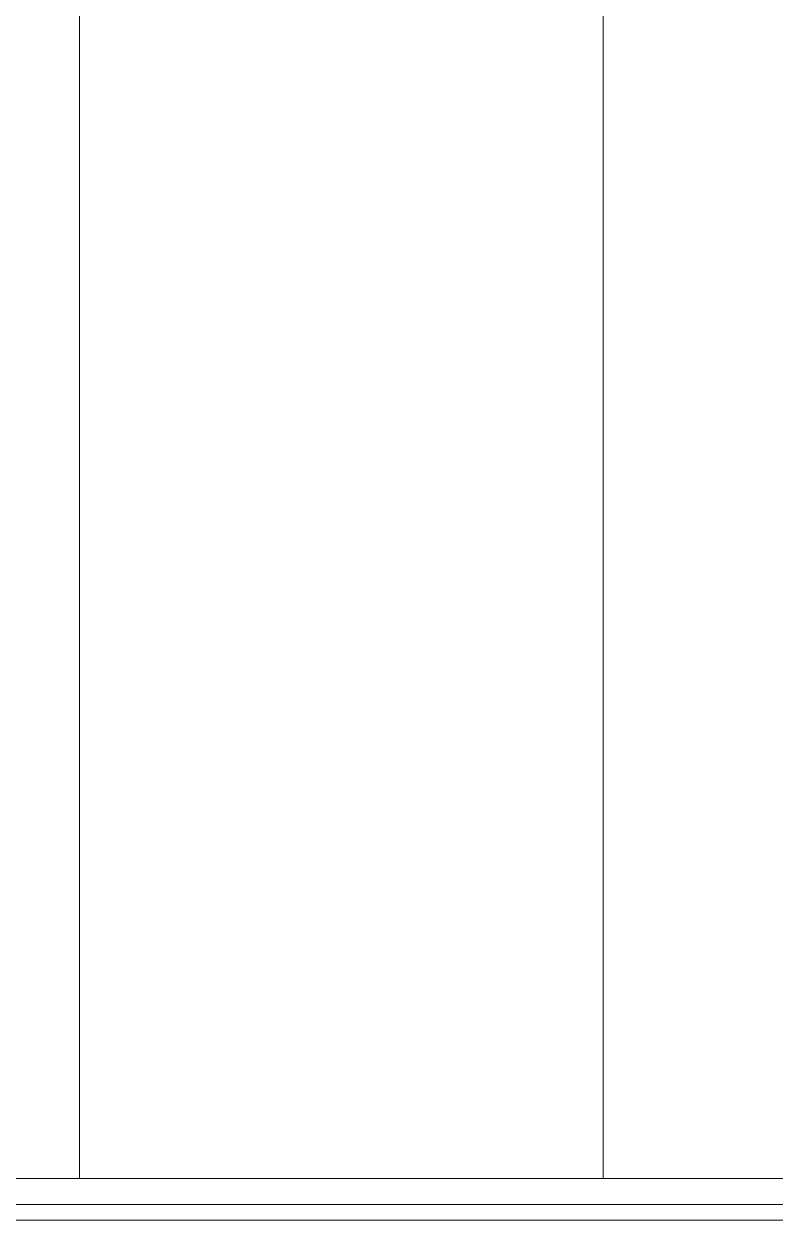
# Model space of a CAD drawing. Header units: millimetres. Extents: x 30710 to 48779, y -19256 to -8564.
# Drawn here: x 32432.5 to 32722.2, y -13510.9 to -13049.7 of the extents above; entities that cross this region are included whole.
import ezdxf

# ---------------------------------------------------------------- set-up
doc = ezdxf.new("R2010")
doc.units = ezdxf.units.MM
doc.header["$LTSCALE"] = 10
doc.layers.add('粗实线', color=4, linetype='Continuous', lineweight=18)

msp = doc.modelspace()

# ---------------------------------------------------------------- linework, layer by layer
at = {"layer": '粗实线'}
for p, q in [((32453.924, -12814.94), (32453.924, -13494.94)), ((32655.924, -12814.94), (32655.924, -13494.94)), ((31865.22, -13494.94), (33875.22, -13494.94)), ((31865.22, -13504.94), (33875.22, -13504.94)), ((33870.22, -13510.94), (31870.22, -13510.94))]:
    msp.add_line(p, q, dxfattribs=at)

doc.saveas('drawing.dxf')
